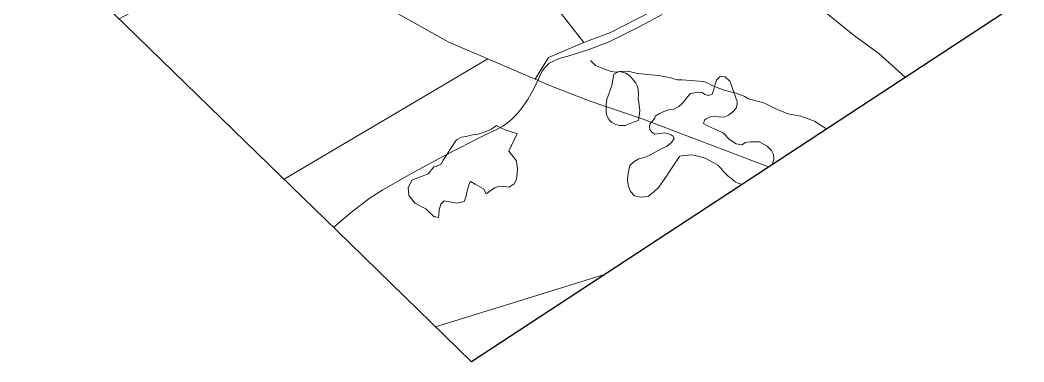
# Model space of a CAD drawing. Header units: metres. Extents: x 4652992 to 4879070, y 2074171 to 2309877.
# Drawn here: x 4652992.2 to 4653204.8, y 2306165.8 to 2306238.3 of the extents above; entities that cross this region are included whole.
import ezdxf

# ---------------------------------------------------------------- set-up
doc = ezdxf.new("R2010")
doc.units = ezdxf.units.M
doc.header["$MEASUREMENT"] = 0
doc.linetypes.add('DGN Style 3', pattern=[92.779933, 66.271381, -26.508552])
for name, color, linetype, lineweight in [('Level 1', 2, 'Continuous', 0), ('Level 20', 30, 'DGN Style 3', 0), ('Level 3', 46, 'Continuous', 0), ('Level 37', 3, 'Continuous', 0), ('Level 40', 1, 'Continuous', 0)]:
    doc.layers.add(name, color=color, linetype=linetype, lineweight=lineweight)
doc.layers.add('Limite', color=38, linetype='Continuous', lineweight=0, plot=False)

msp = doc.modelspace()

# ---------------------------------------------------------------- linework, layer by layer
at = {"layer": 'Level 1'}
msp.add_polyline3d([(4653058.571594, 2306194.284461, 1461.519444), (4653062.139284, 2306197.290713, 1461), (4653066.331118, 2306200.56708, 1460.64), (4653069.017092, 2306202.302492, 1460.38), (4653075.608279, 2306206.007082, 1460.04), (4653082.007326, 2306209.482485, 1460), (4653090.559878, 2306213.856509, 1459.56), (4653093.004519, 2306214.996279, 1459.48), (4653094.42029, 2306215.755923, 1459.42), (4653095.378481, 2306216.416323, 1459.38), (4653096.387087, 2306217.254702, 1459.32), (4653097.502932, 2306218.401491, 1459.3), (4653098.368716, 2306219.549502, 1459.26), (4653099.713076, 2306221.466494, 1459.24), (4653101.162722, 2306223.986513, 1459), (4653102.792727, 2306227.445925, 1458.44), (4653103.232442, 2306228.017706, 1458.3002), (4653103.402186, 2306228.238432, 1458.2462), (4653103.610476, 2306228.50928, 1458.18), (4653104.243716, 2306229.107302, 1458.1), (4653106.357119, 2306230.154726, 1458.04), (4653108.722903, 2306230.730288, 1458.02), (4653112.901675, 2306232.098086, 1457.98), (4653117.125918, 2306233.766482, 1458), (4653123.466311, 2306236.908694, 1457.52), (4653128.170473, 2306239.443484, 1457.2)], dxfattribs=at)
at = {"layer": 'Level 20', "linetype": 'Continuous'}
msp.add_polyline3d([(4653163.016625, 2306215.20838, 1457.813835), (4653161.883997, 2306215.938572, 1457.813835), (4653160.465459, 2306216.844086, 1458.013835), (4653157.589522, 2306217.911736, 1458.113835), (4653154.839194, 2306218.370388, 1458.213835), (4653152.268289, 2306219.424012, 1458.513835), (4653149.731708, 2306220.717427, 1458.613835), (4653146.383706, 2306221.583899, 1458.713835), (4653145.698207, 2306222.057522, 1458.713835), (4653143.888564, 2306222.749131, 1458.713835), (4653141.329031, 2306223.413879, 1458.813835), (4653138.929166, 2306224.317206, 1458.813835), (4653137.615586, 2306225.058544, 1458.813835), (4653136.92226, 2306225.241649, 1458.813835), (4653132.438437, 2306225.571888, 1459.013835), (4653131.371946, 2306225.584106, 1459.013835), (4653129.769932, 2306226.089346, 1459.013835), (4653127.382354, 2306226.552329, 1459.013835), (4653122.984066, 2306226.918754, 1459.013835), (4653121.020762, 2306227.459485, 1458.913834), (4653119.29962, 2306227.347598, 1458.913834), (4653118.310677, 2306227.255779, 1458.913834), (4653117.211451, 2306227.428424, 1458.913834), (4653115.821512, 2306227.959077, 1458.813835), (4653114.088808, 2306228.61922, 1458.813835), (4653113.000949, 2306229.681043, 1458.813835)], dxfattribs=at)
at = {"layer": 'Level 3'}
msp.add_polyline3d([(4653143.545901, 2306245.252932, 1457.0002), (4653149.213686, 2306245.686281, 1457.0402), (4653152.794314, 2306246.334719, 1457.0202), (4653153.844729, 2306246.38373, 1457.0202), (4653154.671511, 2306246.255312, 1457.0202), (4653155.642885, 2306245.73572, 1457.0402), (4653168.940676, 2306234.968508, 1457.1202), (4653174.067324, 2306231.173708, 1457), (4653179.694553, 2306226.176048, 1456.924055)], dxfattribs=at)
at = {"layer": 'Level 37'}
msp.add_line((4653091.250365, 2306230.057919, 1461.6505), (4653048.09088, 2306204.50136, 1463.3168), dxfattribs=at)
at = {"layer": 'Level 37', "extrusion": (0.2979144468091048, -0.9538465126950209, 0.037733441427632), "elevation": -813460.066881, "flags": 128}
msp.add_lwpolyline([(5129019.313637, 32185.516947), (5129036.71806, 32184.885373), (5129056.799525, 32183.043753)], dxfattribs=at)
at = {"layer": 'Level 37'}
for points in [[(4653111.587794, 2306233.506866, 1459.6899), (4653117.242421, 2306235.649465, 1459.2899), (4653128.382252, 2306241.35776, 1458.2899), (4653135.760782, 2306246.122038, 1458.2899), (4653135.342475, 2306250.048904, 1458.2899), (4653131.990685, 2306252.665506, 1458.8899), (4653123.454442, 2306258.635704, 1460.6899), (4653116.456469, 2306264.541429, 1462.0899), (4653109.270429, 2306271.630216, 1464.6899), (4653108.351632, 2306271.137238, 1464.6899)], [(4653101.30522, 2306225.736391, 1460.5651), (4653104.123602, 2306230.327075, 1459.8899), (4653111.587794, 2306233.506866, 1459.6899), (4653105.24958, 2306241.641958, 1460.6899), (4653094.067243, 2306255.219295, 1463.2899), (4653091.499808, 2306260.010374, 1463.89)], [(4653013.139467, 2306238.573272, 1471.2548), (4653036.874281, 2306251.101935, 1470.0528), (4653049.085092, 2306257.407957, 1469.0528), (4653051.514923, 2306254.840098, 1469.0528), (4653059.337529, 2306246.797385, 1468.3528), (4653060.446666, 2306246.11774, 1467.9528), (4653064.076965, 2306244.170348, 1467.4528), (4653067.498299, 2306242.257364, 1466.561752), (4653082.891379, 2306233.650571, 1462.5528), (4653091.250365, 2306230.057919, 1461.6505), (4653101.30522, 2306225.736391, 1460.565043), (4653104.197602, 2306224.493259, 1460.2528), (4653112.755414, 2306221.129261, 1460.9528), (4653123.967665, 2306217.315055, 1461.5528), (4653150.710681, 2306207.115798, 1459.3528)]]:
    msp.add_polyline3d(points, dxfattribs=at)
at = {"layer": 'Level 40', "color": 3}
for points in [[(4653119.19413, 2306215.944874, 1472.116802), (4653118.201978, 2306216.192138, 1472.116802), (4653117.567594, 2306216.589337, 1472.116802), (4653116.964115, 2306217.145034, 1472.116802), (4653116.592281, 2306217.765461, 1472.116802), (4653116.378728, 2306218.355185, 1472.116802), (4653116.355613, 2306218.798309, 1472.116802), (4653116.32747, 2306220.338993, 1472.116802), (4653116.491017, 2306221.458676, 1472.116802), (4653117.529089, 2306224.409792, 1470.116802), (4653117.932931, 2306226.815748, 1464.116802), (4653119.092934, 2306227.367329, 1464.116802), (4653119.733443, 2306227.243123, 1464.116802), (4653120.523665, 2306227.034418, 1464.116802), (4653121.454468, 2306226.410185, 1464.116802), (4653122.109266, 2306225.506666, 1464.116802), (4653122.656029, 2306224.901428, 1464.116802), (4653122.93591, 2306224.347941, 1464.116802), (4653123.131161, 2306223.644456, 1464.116802), (4653123.200111, 2306222.577173, 1464.116802), (4653123.119344, 2306221.594382, 1464.116802), (4653123.250803, 2306220.847774, 1464.116802), (4653123.469282, 2306219.07056, 1466.616802), (4653123.15403, 2306216.951706, 1468.116802), (4653122.095174, 2306216.605546, 1468.116802), (4653120.336632, 2306215.904262, 1470.616802), (4653119.19413, 2306215.944874, 1472.116802)], [(4653151.480381, 2306207.621964, 1468.616802), (4653145.123415, 2306203.441523, 1468.616802), (4653144.66164, 2306203.531094, 1468.616802), (4653143.695245, 2306203.939033, 1468.616802), (4653142.897016, 2306204.645075, 1468.616802), (4653142.21653, 2306205.107792, 1468.616802), (4653141.247544, 2306206.067425, 1468.616802), (4653140.586459, 2306206.912205, 1468.616802), (4653139.979726, 2306207.470841, 1468.616802), (4653138.991382, 2306208.048373, 1468.616802), (4653137.301908, 2306208.982365, 1468.616802), (4653136.887955, 2306209.117774, 1468.616802), (4653135.15842, 2306209.563471, 1468.616802), (4653134.575014, 2306209.676629, 1468.616802), (4653132.223294, 2306209.471366, 1468.616802), (4653131.874029, 2306209.373758, 1468.616802), (4653129.361982, 2306205.497291, 1466.616802), (4653129.129748, 2306205.155376, 1466.616802), (4653128.295517, 2306203.990456, 1466.616802), (4653127.461276, 2306202.825523, 1466.616802), (4653126.4454, 2306201.861658, 1466.616802), (4653125.206365, 2306200.88579, 1466.616802), (4653123.687128, 2306200.738238, 1466.616802), (4653122.304144, 2306201.006522, 1466.616802), (4653121.48167, 2306201.884749, 1466.616802), (4653121.028983, 2306203.24405, 1466.616802), (4653120.87468, 2306204.434887, 1466.616802), (4653121.027856, 2306205.787183, 1466.616802), (4653121.3497, 2306207.438413, 1466.616802), (4653122.164462, 2306208.220108, 1466.616802), (4653123.224401, 2306208.843685, 1466.616802), (4653123.8082, 2306209.006836, 1466.616802), (4653124.625518, 2306209.235248, 1466.616802), (4653125.283268, 2306209.494611, 1466.616802), (4653128.149916, 2306211.025534, 1468.116802), (4653129.123382, 2306211.498594, 1468.116802), (4653130.095554, 2306212.247682, 1468.116802), (4653130.706562, 2306213.121968, 1468.116802), (4653130.534404, 2306213.651751, 1468.116802), (4653130.098171, 2306213.956977, 1468.116802), (4653129.524724, 2306214.123352, 1468.116802), (4653128.685916, 2306214.341194, 1468.116802), (4653126.622253, 2306214.099193, 1466.616802), (4653126.035896, 2306214.48929, 1466.616802), (4653125.597439, 2306215.071795, 1466.616802), (4653125.541679, 2306215.635347, 1466.616802), (4653125.602674, 2306216.231523, 1466.616802), (4653126.633194, 2306217.462056, 1466.616802), (4653126.716233, 2306217.888128, 1466.616802), (4653127.606168, 2306218.489339, 1466.616802), (4653128.560956, 2306218.856884, 1466.616802), (4653129.579309, 2306219.267372, 1466.616802), (4653130.652142, 2306219.390937, 1466.616802), (4653131.701628, 2306219.961199, 1466.616802), (4653132.431985, 2306220.593347, 1466.616802), (4653133.150661, 2306221.448835, 1466.616802), (4653133.657882, 2306222.068975, 1466.616802), (4653134.198054, 2306222.670504, 1465.116802), (4653134.655679, 2306222.747928, 1465.116802), (4653135.698337, 2306222.988846, 1465.116802), (4653136.6786, 2306222.90953, 1465.116802), (4653137.255852, 2306222.465252, 1465.116802), (4653137.991711, 2306222.267162, 1465.116802), (4653138.767856, 2306222.559767, 1465.116802), (4653139.083744, 2306223.329348, 1465.116802), (4653139.355412, 2306224.439828, 1465.116802), (4653139.68038, 2306225.539957, 1465.116802), (4653140.496787, 2306226.32323, 1465.116802), (4653141.530351, 2306226.233585, 1465.116802), (4653142.51457, 2306225.322698, 1465.116802), (4653142.740821, 2306224.780333, 1465.116802), (4653144.118866, 2306221.007443, 1462.616802), (4653144.111086, 2306220.397447, 1462.616802), (4653143.847568, 2306219.614673, 1462.616802), (4653143.124745, 2306218.754185, 1462.616802), (4653142.272723, 2306218.085525, 1462.616802), (4653141.312373, 2306217.715835, 1462.616802), (4653140.211075, 2306217.762632, 1462.616802), (4653139.398148, 2306217.864692, 1462.616802), (4653138.500417, 2306217.816419, 1462.616802), (4653137.519196, 2306217.339591, 1462.616802), (4653137.135582, 2306217.080426, 1462.616802), (4653136.95021, 2306216.368145, 1464.616802), (4653137.94943, 2306215.764819, 1466.616802), (4653141.102252, 2306214.363147, 1468.616802), (4653142.476106, 2306212.939285, 1468.616802), (4653143.890059, 2306212.003664, 1468.616802), (4653145.067249, 2306211.830465, 1468.616802), (4653145.880888, 2306212.33405, 1468.616802), (4653146.897651, 2306212.467546, 1468.616802), (4653148.816079, 2306212.426167, 1468.616802), (4653150.452602, 2306211.502493, 1468.616802), (4653151.3259, 2306210.616603, 1468.616802), (4653151.764541, 2306209.759887, 1468.616802), (4653151.833224, 2306208.699328, 1468.616802), (4653151.480381, 2306207.621964, 1468.616802)], [(4653078.640886, 2306205.677251, 1502.6168), (4653079.306214, 2306206.542548, 1503.6168), (4653079.810061, 2306207.127701, 1503.6168), (4653080.522032, 2306207.282237, 1503.6168), (4653080.486529, 2306207.351557, 1498.6168), (4653081.335514, 2306207.678368, 1498.6168), (4653081.804118, 2306208.570503, 1498.6168), (4653082.49883, 2306209.615368, 1498.6168), (4653083.212023, 2306210.754936, 1498.6168), (4653084.601408, 2306212.844607, 1498.6168), (4653085.694959, 2306213.418851, 1498.6168), (4653086.714558, 2306213.614246, 1498.6168), (4653087.431975, 2306213.769965, 1498.6168), (4653088.357096, 2306214.030263, 1492.1168), (4653088.739107, 2306213.956157, 1492.1168), (4653090.95001, 2306214.619239, 1492.1168), (4653092.149877, 2306215.180638, 1492.1168), (4653093.081893, 2306215.893261, 1492.1168), (4653094.29012, 2306215.314585, 1488.1168), (4653094.925138, 2306214.991669, 1488.1168), (4653096.424903, 2306214.501006, 1488.1168), (4653097.463041, 2306214.199758, 1488.1168), (4653095.69234, 2306210.477622, 1479.1168), (4653097.316557, 2306208.441781, 1479.1168), (4653097.577419, 2306206.670375, 1479.1168), (4653097.353608, 2306204.486821, 1479.1168), (4653096.871178, 2306203.568135, 1479.1168), (4653095.823447, 2306202.860341, 1479.1168), (4653094.83055, 2306202.951741, 1479.1168), (4653093.740272, 2306203.062035, 1479.1168), (4653092.652237, 2306202.665747, 1479.1168), (4653090.921138, 2306201.448334, 1482.6168), (4653090.375908, 2306202.450757, 1487.6168), (4653089.566857, 2306202.907601, 1487.6168), (4653088.584292, 2306203.498063, 1487.6168), (4653087.646947, 2306204.027349, 1489.6168), (4653087.425192, 2306203.842202, 1489.6168), (4653087.180086, 2306203.114848, 1490.6168), (4653086.859822, 2306201.982878, 1490.6168), (4653086.616567, 2306200.736439, 1490.6168), (4653086.253333, 2306199.82096, 1490.6168), (4653084.679836, 2306199.457388, 1490.6168), (4653083.604018, 2306199.66613, 1490.6168), (4653082.039203, 2306199.969754, 1490.6168), (4653081.280315, 2306199.20197, 1490.6168), (4653080.953061, 2306198.045411, 1490.6168), (4653080.85903, 2306196.956945, 1492.619), (4653080.812167, 2306196.41448, 1493.6168), (4653080.150152, 2306196.525655, 1495.8489), (4653079.990593, 2306196.55245, 1496.3868), (4653079.922384, 2306196.563904, 1496.6168), (4653078.111163, 2306198.246934, 1501.1168), (4653075.811628, 2306199.430224, 1504.6168), (4653074.868264, 2306200.648635, 1504.6168), (4653074.542021, 2306201.069998, 1504.6168), (4653074.529359, 2306201.185056, 1504.6168), (4653074.362956, 2306202.697182, 1504.6168), (4653075.180357, 2306204.350995, 1502.6168), (4653078.640886, 2306205.677251, 1502.6168)]]:
    msp.add_polyline3d(points, dxfattribs=at)
at = {"layer": 'Limite', "color": 5, "linetype": 'Continuous', "lineweight": 30}
msp.add_polyline3d([(4653226.387757, 2306256.882236, 1457.654538), (4653131.23221, 2306194.306448, 1461.893074), (4653087.828786, 2306165.763649, 1468.284127), (4653059.32899, 2306193.54613, 1461.602514), (4653039.950481, 2306212.436854, 1463.971359), (4653017.004531, 2306234.805475, 1470.15394), (4653002.247691, 2306249.190948, 1473.027207), (4653001.763098, 2306253.433231, 1472.982434), (4652999.297606, 2306256.925692, 1471.995787), (4652992.183033, 2306263.51768, 1466.619275), (4653031.805853, 2306310.885374, 1469.146009), (4653047.081061, 2306329.71201, 1464.144209), (4653039.852169, 2306333.538465, 1461.824239), (4653044.690161, 2306344.890347, 1461.600453), (4653057.045782, 2306352.090425, 1461.839279), (4653068.35618, 2306361.415115, 1462.121624), (4653082.195925, 2306372.973579, 1461.665719), (4653087.605695, 2306378.116372, 1462.057702), (4653088.889095, 2306379.126343, 1462.130046), (4653093.489963, 2306382.747026, 1461.693937)], dxfattribs=at)

doc.saveas('drawing.dxf')
